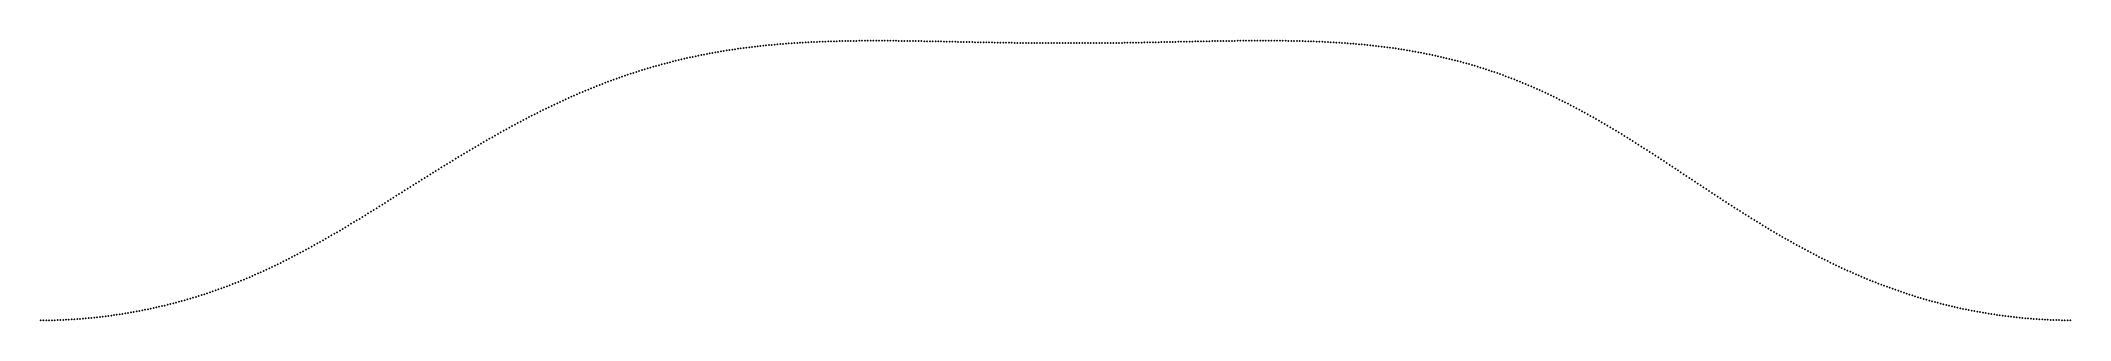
# Model space of a CAD drawing. Header units: metres. Extents: x 0 to 360, y 0 to 49.
import ezdxf

# ---------------------------------------------------------------- set-up
doc = ezdxf.new("R2010")
doc.units = ezdxf.units.M

msp = doc.modelspace()

# ---------------------------------------------------------------- linework, layer by layer
for p in [(116.5, 46.8168), (117, 46.9185), (117.5, 47.0178), (118, 47.1151), (118.5, 47.2103), (119, 47.3025), (119.5, 47.3926), (120, 47.4804), (120.5, 47.5655), (121, 47.6485), (121.5, 47.7292), (122, 47.8075), (122.5, 47.8836), (123, 47.9571), (123.5, 48.028), (124, 48.0969), (124.5, 48.1641), (125, 48.2294), (125.5, 48.2924), (126, 48.3532), (126.5, 48.4122), (127, 48.4691), (127.5, 48.524), (128, 48.5768), (128.5, 48.6278), (129, 48.6767), (129.5, 48.7236), (130, 48.7686), (130.5, 48.8117), (131, 48.8531), (131.5, 48.8935), (132, 48.9325), (132.5, 48.9698), (133, 49.0052), (133.5, 49.0393), (134, 49.0716), (134.5, 49.102), (135, 49.1314), (135.5, 49.1593), (136, 49.1854), (136.5, 49.2099), (137, 49.2329), (137.5, 49.2548), (138, 49.2754), (138.5, 49.2948), (139, 49.3132), (139.5, 49.3302), (140, 49.3461), (140.5, 49.3608), (141, 49.3739), (141.5, 49.3861), (142, 49.3971), (142.5, 49.407), (143, 49.4156), (143.5, 49.4227), (144, 49.4289), (144.5, 49.4343), (145, 49.439), (145.5, 49.4434), (146, 49.447), (146.5, 49.4497), (147, 49.4516), (147.5, 49.4527), (148, 49.4527), (148.5, 49.4524), (149, 49.4516), (149.5, 49.4502), (150, 49.4482), (150.5, 49.4454), (151, 49.4421), (151.5, 49.4384), (152, 49.4343), (152.5, 49.4298), (153, 49.4245), (153.5, 49.4188), (154, 49.4128), (154.5, 49.4064), (155, 49.3995), (155.5, 49.392), (156, 49.3844), (156.5, 49.3766), (157, 49.3683), (157.5, 49.3595), (158, 49.3504), (158.5, 49.341), (159, 49.3318), (159.5, 49.3224), (160, 49.3128), (160.5, 49.3025), (161, 49.292), (161.5, 49.2811), (162, 49.2704), (162.5, 49.2595), (163, 49.2486), (163.5, 49.2379), (164, 49.2273), (164.5, 49.2166), (165, 49.2072), (165.5, 49.1989), (166, 49.1897), (166.5, 49.1832), (167, 49.1749), (167.5, 49.1643), (168, 49.1542), (168.5, 49.1451), (169, 49.1362), (169.5, 49.1273), (170, 49.1189), (170.5, 49.1106), (171, 49.1026), (171.5, 49.095), (172, 49.0879), (172.5, 49.0809), (173, 49.0745), (173.5, 49.0687), (174, 49.0632), (174.5, 49.0579), (175, 49.0528), (175.5, 49.0499), (176, 49.0495), (176.5, 49.0496), (177, 49.0495), (177.5, 49.0495), (178, 49.0495), (178.5, 49.0495), (179, 49.0494), (179.5, 49.0494), (180, 49.0494), (180.5, 49.0494), (181, 49.0494), (181.5, 49.0494), (182, 49.0493), (182.5, 49.0489), (183, 49.0487), (183.5, 49.0487), (184, 49.0487), (184.5, 49.0487), (185, 49.0487), (185.5, 49.0486), (186, 49.0487), (186.5, 49.0487), (187, 49.0487), (187.5, 49.0487), (188, 49.0487), (188.5, 49.0486), (189, 49.0517), (189.5, 49.0566), (190, 49.0617), (190.5, 49.0675), (191, 49.0739), (191.5, 49.0806), (192, 49.0878), (192.5, 49.0952), (193, 49.103), (193.5, 49.111), (194, 49.1196), (194.5, 49.1285), (195, 49.1375), (195.5, 49.1466), (196, 49.1557), (196.5, 49.1652), (197, 49.1748), (197.5, 49.1844), (198, 49.1937), (198.5, 49.2034), (199, 49.213), (199.5, 49.2229), (200, 49.2328), (200.5, 49.2429), (201, 49.2528), (201.5, 49.2629), (202, 49.2734), (202.5, 49.2839), (203, 49.2942), (203.5, 49.3045), (204, 49.3145), (204.5, 49.3246), (205, 49.3346), (205.5, 49.3442), (206, 49.3536), (206.5, 49.3625), (207, 49.3714), (207.5, 49.3797), (208, 49.3878), (208.5, 49.3958), (209, 49.4034), (209.5, 49.4106), (210, 49.4176), (210.5, 49.4245), (211, 49.4308), (211.5, 49.4368), (212, 49.4426), (212.5, 49.448), (213, 49.4532), (213.5, 49.4576), (214, 49.4612), (214.5, 49.464), (215, 49.4663), (215.5, 49.4682), (216, 49.4691), (216.5, 49.4691), (217, 49.4684), (217.5, 49.467), (218, 49.4647), (218.5, 49.4619), (219, 49.4585), (219.5, 49.4542), (220, 49.449), (220.5, 49.4428), (221, 49.4358), (221.5, 49.4278), (222, 49.4187), (222.5, 49.4086), (223, 49.3971), (223.5, 49.3845), (224, 49.3709), (224.5, 49.3558), (225, 49.3397), (225.5, 49.3223), (226, 49.3036), (226.5, 49.2835), (227, 49.262), (227.5, 49.239), (228, 49.2146), (228.5, 49.1884), (229, 49.1616), (229.5, 49.1331), (230, 49.1027), (230.5, 49.0705), (231, 49.0366), (231.5, 49.0006), (232, 48.9628), (232.5, 48.9235), (233, 48.8825), (233.5, 48.8395), (234, 48.7944), (234.5, 48.7473), (235, 48.698), (235.5, 48.6468), (236, 48.5935), (236.5, 48.5381), (237, 48.4802), (237.5, 48.42), (238, 48.3575), (238.5, 48.2927), (239, 48.2251), (239.5, 48.1556), (240, 48.0836), (240.5, 48.0091), (241, 47.9323), (241.5, 47.8531), (242, 47.7714), (242.5, 47.6872), (243, 47.6008), (243.5, 47.5118), (244, 47.4206), (244.5, 47.3268), (245, 47.2302), (245.5, 47.1309), (246, 47.0292), (246.5, 46.9251), (247, 46.8182), (103.5, 43.2724), (104, 43.4426), (104.5, 43.6098), (105, 43.7742), (105.5, 43.9361), (106, 44.0951), (106.5, 44.251), (107, 44.4044), (107.5, 44.5553), (108, 44.7032), (108.5, 44.8485), (109, 44.9905), (109.5, 45.1297), (110, 45.2667), (110.5, 45.4024), (111, 45.5336), (111.5, 45.6622), (112, 45.7891), (112.5, 45.9136), (113, 46.0356), (113.5, 46.1548), (114, 46.2714), (114.5, 46.3858), (115, 46.4973), (115.5, 46.6063), (116, 46.7127), (247.5, 46.7087), (248, 46.5966), (248.5, 46.4818), (249, 46.3639), (249.5, 46.2431), (250, 46.1196), (250.5, 45.9932), (251, 45.8639), (251.5, 45.7317), (252, 45.5963), (252.5, 45.4577), (253, 45.3163), (253.5, 45.1714), (254, 45.0232), (254.5, 44.8724), (255, 44.718), (255.5, 44.5601), (256, 44.3993), (256.5, 44.2352), (257, 44.0679), (257.5, 43.8973), (258, 43.7231), (258.5, 43.5461), (259, 43.3654), (259.5, 43.1814), (94.5, 39.7567), (95, 39.9748), (95.5, 40.1903), (96, 40.4036), (96.5, 40.6141), (97, 40.8216), (97.5, 41.0265), (98, 41.229), (98.5, 41.4282), (99, 41.6244), (99.5, 41.8184), (100, 42.0093), (100.5, 42.1972), (101, 42.3828), (101.5, 42.5661), (102, 42.7465), (102.5, 42.9245), (103, 43.0996), (260, 42.9943), (260.5, 42.8038), (261, 42.6097), (261.5, 42.4123), (262, 42.2113), (262.5, 42.0072), (263, 41.7999), (263.5, 41.5893), (264, 41.3754), (264.5, 41.1584), (265, 40.9383), (265.5, 40.7149), (266, 40.4883), (266.5, 40.2585), (267, 40.0249), (267.5, 39.7882), (268, 39.5487), (87, 36.1935), (87.5, 36.4478), (88, 36.6999), (88.5, 36.9493), (89, 37.1968), (89.5, 37.4413), (90, 37.6832), (90.5, 37.923), (91, 38.1608), (91.5, 38.3963), (92, 38.6292), (92.5, 38.8595), (93, 39.0875), (93.5, 39.3129), (94, 39.5359), (268.5, 39.3059), (269, 39.0604), (269.5, 38.8116), (270, 38.5594), (270.5, 38.3041), (271, 38.0459), (271.5, 37.7851), (272, 37.5217), (272.5, 37.2552), (273, 36.9853), (273.5, 36.7129), (274, 36.4374), (274.5, 36.1588), (80, 32.3981), (80.5, 32.6831), (81, 32.9657), (81.5, 33.2458), (82, 33.5244), (82.5, 33.8011), (83, 34.076), (83.5, 34.3486), (84, 34.6185), (84.5, 34.8865), (85, 35.153), (85.5, 35.4169), (86, 35.6778), (86.5, 35.9365), (275, 35.8782), (275.5, 35.5953), (276, 35.3092), (276.5, 35.0205), (277, 34.7295), (277.5, 34.4354), (278, 34.1387), (278.5, 33.8404), (279, 33.5398), (279.5, 33.2373), (280, 32.9324), (280.5, 32.625), (74, 28.8742), (74.5, 29.1743), (75, 29.4725), (75.5, 29.7704), (76, 30.0676), (76.5, 30.3634), (77, 30.6579), (77.5, 30.9515), (78, 31.2436), (78.5, 31.5343), (79, 31.8237), (79.5, 32.1115), (281, 32.3159), (281.5, 32.005), (282, 31.6928), (282.5, 31.3773), (283, 31.0612), (283.5, 30.7439), (284, 30.4244), (284.5, 30.1027), (285, 29.7821), (285.5, 29.4604), (286, 29.1357), (286.5, 28.8102), (68, 25.1761), (68.5, 25.49), (69, 25.8033), (69.5, 26.1157), (70, 26.4272), (70.5, 26.7373), (71, 27.0457), (71.5, 27.3537), (72, 27.66), (72.5, 27.9656), (73, 28.2697), (73.5, 28.5726), (287, 28.4847), (287.5, 28.158), (288, 27.8298), (288.5, 27.5009), (289, 27.1725), (289.5, 26.8427), (290, 26.5131), (290.5, 26.1823), (291, 25.8523), (291.5, 25.5205), (292, 25.1899), (62.5, 21.7153), (63, 22.0297), (63.5, 22.3445), (64, 22.6595), (64.5, 22.9749), (65, 23.2902), (65.5, 23.605), (66, 23.9202), (66.5, 24.2344), (67, 24.5485), (67.5, 24.8623), (292.5, 24.8589), (293, 24.5269), (293.5, 24.1967), (294, 23.8655), (294.5, 23.5349), (295, 23.2047), (295.5, 22.8752), (296, 22.5471), (296.5, 22.2185), (297, 21.891), (57, 18.2899), (57.5, 18.5963), (58, 18.9047), (58.5, 19.2135), (59, 19.5229), (59.5, 19.8342), (60, 20.1461), (60.5, 20.4574), (61, 20.77), (61.5, 21.0848), (62, 21.4002), (297.5, 21.5658), (298, 21.2399), (298.5, 20.9146), (299, 20.5922), (299.5, 20.2712), (300, 19.9506), (300.5, 19.6309), (301, 19.3132), (301.5, 18.9973), (302, 18.6828), (302.5, 18.3693), (303, 18.0564), (50.5, 14.4393), (51, 14.7246), (51.5, 15.0123), (52, 15.3019), (52.5, 15.5928), (53, 15.8858), (53.5, 16.1804), (54, 16.4769), (54.5, 16.7755), (55, 17.075), (55.5, 17.3771), (56, 17.6794), (56.5, 17.9298), (303.5, 17.7468), (304, 17.439), (304.5, 17.1346), (305, 16.8307), (305.5, 16.5278), (306, 16.2276), (306.5, 15.9299), (307, 15.634), (307.5, 15.3386), (308, 15.0509), (308.5, 14.7591), (309, 14.4703), (44, 10.9227), (44.5, 11.1779), (45, 11.4359), (45.5, 11.6966), (46, 11.9602), (46.5, 12.2257), (47, 12.4938), (47.5, 12.765), (48, 13.0381), (48.5, 13.3144), (49, 13.5927), (49.5, 13.8733), (50, 14.155), (309.5, 14.1857), (310, 13.9035), (310.5, 13.6246), (311, 13.3465), (311.5, 13.0726), (312, 12.801), (312.5, 12.5315), (313, 12.2648), (313.5, 12.0006), (314, 11.7392), (314.5, 11.4797), (315, 11.2235), (315.5, 10.9702), (36, 7.2113), (36.5, 7.4206), (37, 7.6334), (37.5, 7.849), (38, 8.0677), (38.5, 8.2897), (39, 8.5141), (39.5, 8.7418), (40, 8.9724), (40.5, 9.2055), (41, 9.4423), (41.5, 9.6818), (42, 9.925), (42.5, 10.1708), (43, 10.4188), (43.5, 10.669), (316, 10.7196), (316.5, 10.4706), (317, 10.2249), (317.5, 9.9826), (318, 9.743), (318.5, 9.5065), (319, 9.2727), (319.5, 9.042), (320, 8.8147), (320.5, 8.59), (321, 8.3684), (321.5, 8.1495), (322, 7.9341), (322.5, 7.7218), (323, 7.5117), (323.5, 7.3048), (26, 3.6984), (26.5, 3.8447), (27, 3.9944), (27.5, 4.1357), (28, 4.3025), (28.5, 4.4609), (29, 4.6222), (29.5, 4.7866), (30, 4.9541), (30.5, 5.1246), (31, 5.2881), (31.5, 5.4751), (32, 5.655), (32.5, 5.838), (33, 6.0244), (33.5, 6.2141), (34, 6.4069), (34.5, 6.6027), (35, 6.8024), (35.5, 7.0053), (324, 7.1015), (324.5, 6.9003), (325, 6.702), (325.5, 6.5065), (326, 6.3138), (326.5, 6.1242), (327, 5.938), (327.5, 5.7549), (328, 5.5744), (328.5, 5.3977), (329, 5.2237), (329.5, 5.0522), (330, 4.884), (330.5, 4.7186), (331, 4.5566), (331.5, 4.3974), (332, 4.2399), (332.5, 4.0878), (333, 3.9376), (333.5, 3.7904), (334, 3.646), (0, 0), (0.5, 0.0009), (1, 0.0053), (1.5, 0.011), (2, 0.0213), (2.5, 0.0319), (3, 0.0479), (3.5, 0.0642), (4, 0.0853), (4.5, 0.1074), (5, 0.1332), (5.5, 0.162), (6, 0.1921), (6.5, 0.2275), (7, 0.2643), (7.5, 0.3006), (8, 0.3421), (8.5, 0.3907), (9, 0.4383), (9.5, 0.4884), (10, 0.5414), (10.5, 0.5973), (11, 0.6557), (11.5, 0.7168), (12, 0.7807), (12.5, 0.8476), (13, 0.917), (13.5, 0.9891), (14, 1.0641), (14.5, 1.1421), (15, 1.2226), (15.5, 1.3058), (16, 1.3917), (16.5, 1.4801), (17, 1.5713), (17.5, 1.6652), (18, 1.7617), (18.5, 1.8612), (19, 1.9635), (19.5, 2.0689), (20, 2.1766), (20.5, 2.2874), (21, 2.401), (21.5, 2.5176), (22, 2.6247), (22.5, 2.7591), (23, 2.8843), (23.5, 3.0123), (24, 3.1434), (24.5, 3.2776), (25, 3.4148), (25.5, 3.5551), (334.5, 3.5046), (335, 3.3664), (335.5, 3.2306), (336, 3.098), (336.5, 2.9684), (337, 2.8416), (337.5, 2.7176), (338, 2.5966), (338.5, 2.4784), (339, 2.3633), (339.5, 2.2508), (340, 2.1412), (340.5, 2.034), (341, 1.9306), (341.5, 1.8288), (342, 1.7303), (342.5, 1.6347), (343, 1.5432), (343.5, 1.4518), (344, 1.3646), (344.5, 1.2814), (345, 1.2), (345.5, 1.1193), (346, 1.0452), (346.5, 0.9695), (347, 0.9013), (347.5, 0.8307), (348, 0.7653), (348.5, 0.7027), (349, 0.6428), (349.5, 0.5855), (350, 0.531), (350.5, 0.4791), (351, 0.43), (351.5, 0.3835), (352, 0.3397), (352.5, 0.3045), (353, 0.2659), (353.5, 0.2301), (354, 0.197), (354.5, 0.1664), (355, 0.1383), (355.5, 0.1127), (356, 0.0898), (356.5, 0.0695), (357, 0.0517), (357.5, 0.0366), (358, 0.0238), (358.5, 0.0139), (359, 0.0059), (359.5, 0.0027)]:
    msp.add_point(p)

doc.saveas('drawing.dxf')
